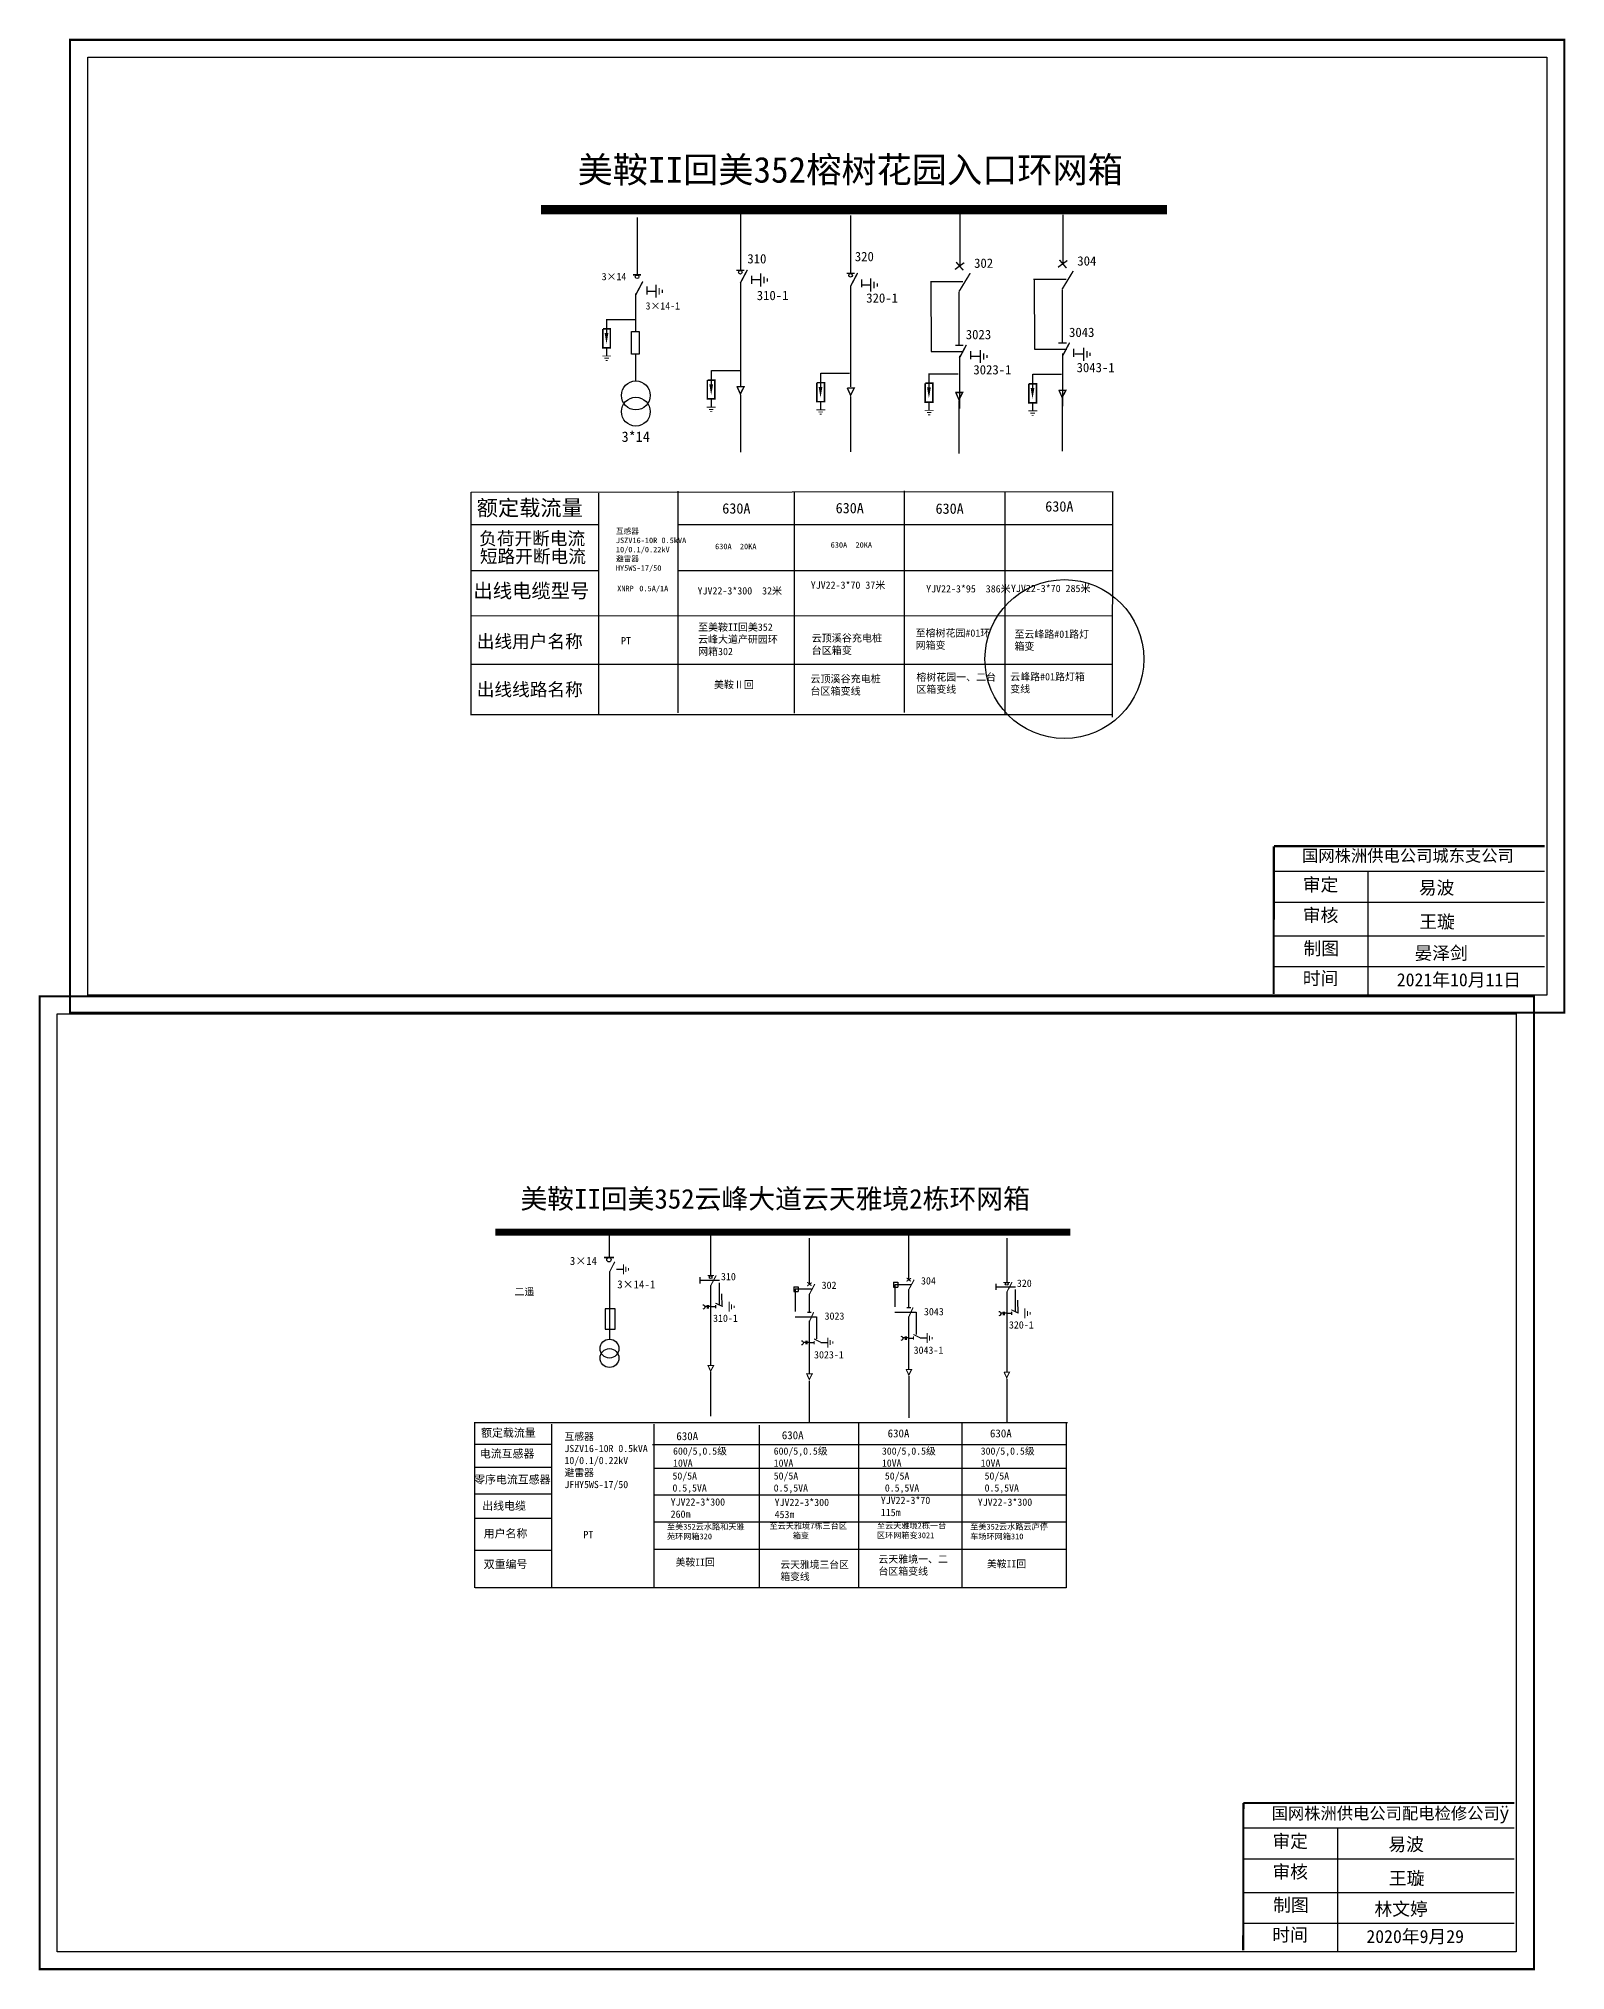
# Model space of a CAD drawing. Header units: millimetres. Extents: x 3402 to 6779, y -862 to 1372.
# Drawn here: x 5086 to 5914, y 292 to 1339 of the extents above; entities that cross this region are included whole.
import ezdxf

# ---------------------------------------------------------------- set-up
doc = ezdxf.new("R2010")
doc.units = ezdxf.units.MM
for name, pattern in [('ACAD_ISO02W100', [15, 12, -3]), ('CENTER', [50.8, 31.75, -6.35, 6.35, -6.35]), ('DASHED2', [9.525, 6.35, -3.175])]:
    doc.linetypes.add(name, pattern=pattern)
doc.layers.add('2', color=7, linetype='Continuous')
doc.styles.add('_txtstyle_3.96_0_0', font='simsun.ttc', dxfattribs={"height": 3.96024})
doc.styles.add('_txtstyle_300.00_0_0300', font='simsun.ttc', dxfattribs={"height": 300})
doc.styles.add('HZ', font='simkai.ttf')
doc.styles.add('hztxt_txtstyle_0.00_0_0', font='simkai.ttf')
doc.styles.add('hztxt_txtstyle_2.70_0_0', font='simkai.ttf', dxfattribs={"height": 2.7})
doc.styles.add('KaiTi_txtstyle_3.00_0_0', font='simkai.ttf', dxfattribs={"height": 3})
doc.styles.add('SimSun_txtstyle_200.00_0_0200', font='', dxfattribs={"height": 200})
doc.styles.add('STYLE1', font='txt.shx', dxfattribs={"height": 2.6})
doc.styles.add('字体', font='simkai_0.ttf', dxfattribs={"height": 2.5})
doc.styles.add('楷体_GB2312_txtstyle_1.09_0_0', font='simkai_0.ttf', dxfattribs={"height": 1.0944})
doc.styles.add('黑体_txtstyle_14.00_0_0', font='simhei.ttf', dxfattribs={"height": 14})
doc.styles.get('SimSun_txtstyle_200.00_0_0200').set_extended_font_data('SimSun')

# ---------------------------------------------------------------- blocks, each defined once
blk = doc.blocks.new('JD')
for points in [[(-2, 0.2), (-2, -0.2), (2, 0.2), (2, -0.2)], [(1, -1.2), (1, -0.8), (-1, -1.2), (-1, -0.8)], [(-0.5, -1.8), (-0.5, -2.2), (0.5, -1.8), (0.5, -2.2)]]:
    blk.add_trace(points)

msp = doc.modelspace()

# ---------------------------------------------------------------- linework, layer by layer
at = {"color": 0}
for p, q in [((5410.5, 1242.4), (5410.5, 1211.4)), ((5466.5, 1244.9), (5466.5, 1213.9)), ((5526.3, 1243.4), (5526.3, 1212.2)), ((5585.5, 1244.8), (5585.5, 1215.7)), ((5641.5, 1243.9), (5641.5, 1216.9)), ((5466.5, 1207), (5466.5, 1150.7)), ((5472.8, 1208.7), (5477.5, 1208.7)), ((5526.3, 1205.2), (5526.3, 1150.5)), ((5532.3, 1205.9), (5537.1, 1205.9)), ((5569.6, 1207.7), (5587.2, 1207.7)), ((5569.9, 1207.5), (5570, 1169.8)), ((5625.6, 1208.9), (5643.2, 1208.9)), ((5625.9, 1208.7), (5626, 1171)), ((5409.7, 1201.2), (5409.7, 1180.5)), ((5415.9, 1202.5), (5420.6, 1202.5)), ((5585, 1201.9), (5585, 1173.3)), ((5641, 1203.1), (5641, 1174.5)), ((5393.9, 1187.2), (5393.9, 1179.5)), ((5394, 1187.1), (5409.7, 1187.1)), ((5393.9, 1171.5), (5393.9, 1167.5)), ((5409.7, 1168.2), (5409.7, 1153.7)), ((5570, 1169.8), (5587.6, 1169.8)), ((5585.3, 1167.4), (5585.3, 1138.8)), ((5591.9, 1167.2), (5596.6, 1167.2)), ((5626, 1171), (5643.6, 1171)), ((5641.3, 1168.6), (5641.3, 1140)), ((5647.9, 1168.4), (5652.6, 1168.4)), ((5450.7, 1159.5), (5450.7, 1151.8)), ((5450.8, 1159.4), (5466.4, 1159.4)), ((5510, 1158), (5510, 1150.3)), ((5510.1, 1157.9), (5525.8, 1157.9)), ((5568.8, 1157.7), (5568.8, 1150)), ((5568.9, 1157.6), (5584.6, 1157.6)), ((5625, 1157.4), (5625, 1149.8)), ((5625.1, 1157.4), (5640.8, 1157.4)), ((5450.7, 1143.7), (5450.7, 1139.7)), ((5466.5, 1146.2), (5466.5, 1115.1)), ((5510, 1142.3), (5510, 1138.3)), ((5526.3, 1145.4), (5526.3, 1115.3)), ((5585.1, 1143), (5585.1, 1114.4)), ((5641.1, 1144.2), (5641.1, 1115.6)), ((5568.8, 1142), (5568.8, 1138)), ((5625, 1141.7), (5625, 1137.7)), ((5320.5, 1093.4), (5668.7, 1093.7)), ((5320.5, 972.5), (5320.5, 1093.4)), ((5389.5, 1092.8), (5389.5, 972.6)), ((5432.6, 1093.9), (5432.6, 973.7)), ((5495.7, 1093.7), (5495.7, 973.5)), ((5555.3, 1094.1), (5555.3, 973.9)), ((5609.9, 1093.8), (5609.9, 973)), ((5668.3, 1093.7), (5668.2, 971.4)), ((5320.6, 1075.8), (5389.5, 1075.8)), ((5320.7, 1051), (5389.8, 1051)), ((5432.6, 1051), (5668.2, 1051)), ((5668.2, 1000), (5320.5, 1000)), ((5668.2, 972.6), (5320.5, 972.6)), ((5450.4, 692.4), (5450.4, 668.5)), ((5395.4, 691.4), (5395.4, 678.5)), ((5503.9, 688.9), (5503.9, 663.8)), ((5557.8, 691.3), (5557.8, 666.2)), ((5611, 688.8), (5611, 664.9)), ((5395.5, 670.6), (5395.5, 634.1)), ((5399.3, 672), (5403, 672)), ((5450.4, 663.2), (5450.4, 619.8)), ((5495.6, 662.4), (5497.9, 662.4)), ((5495.6, 662.4), (5495.6, 659.8)), ((5497.9, 662.4), (5497.9, 659.8)), ((5549.5, 664.9), (5551.9, 664.9)), ((5549.5, 664.9), (5549.5, 662.3)), ((5549.5, 662.3), (5551.9, 662.3)), ((5551.9, 664.9), (5551.9, 662.3)), ((5557.8, 660.9), (5557.8, 651.2)), ((5450.4, 651.7), (5453.1, 651.7)), ((5456.7, 651.7), (5456.5, 658.7)), ((5495.6, 659.8), (5497.9, 659.8)), ((5503.9, 658.5), (5503.9, 648.8)), ((5611, 659.6), (5611, 616.2)), ((5617.2, 648.1), (5617.1, 655.1)), ((5503.9, 643.9), (5503.9, 615.4)), ((5557.8, 646.4), (5557.8, 617.8)), ((5611, 648.1), (5613.7, 648.1)), ((5503.9, 632.2), (5506.6, 632.2)), ((5510.2, 632.3), (5513.8, 632.3)), ((5557.8, 634.6), (5560.5, 634.6)), ((5564.1, 634.7), (5567.8, 634.7)), ((5364.4, 576.9), (5322.5, 576.9)), ((5364.2, 564.5), (5322.3, 564.5)), ((5364.2, 550), (5322.3, 550)), ((5364, 536.8), (5322.2, 536.8)), ((5364.2, 519.5), (5322.3, 519.5))]:
    msp.add_line(p, q, dxfattribs=at)
at = {"color": 0, "ltscale": 3.928081}
msp.add_line((5432.6, 1075.8), (5668.2, 1075.9), dxfattribs=at)
at = {"color": 0, "ltscale": 5.344111}
msp.add_line((5668.2, 1026.4), (5320.6, 1026.1), dxfattribs=at)
at = {"color": 0, "linetype": 'Continuous'}
for p, q in [((5755.9, 887.8), (5902.8, 887.8)), ((5806.9, 887.8), (5806.9, 821)), ((5755.9, 871.1), (5902.8, 871.1)), ((5755.9, 852.8), (5902.8, 852.8)), ((5755.9, 836.1), (5902.8, 836.1)), ((5322.2, 588.9), (5643.9, 588.9)), ((5322.4, 499.2), (5322.4, 588.9)), ((5364, 588), (5364, 499.2)), ((5419.6, 588), (5419.6, 499.2)), ((5476.8, 587.4), (5476.8, 499.2)), ((5530.6, 588.8), (5530.6, 499.2)), ((5586.6, 588.8), (5586.6, 499.2)), ((5643.3, 588.7), (5643.3, 499.1)), ((5418.9, 576.9), (5643.3, 576.9)), ((5419.6, 564), (5643.3, 564)), ((5419.6, 549.6), (5643.3, 549.6)), ((5419.6, 535), (5643.3, 535)), ((5419.6, 520.2), (5643.3, 520.2)), ((5643.3, 499.2), (5322.7, 499.2)), ((5739.4, 369), (5886.3, 369)), ((5790.4, 369), (5790.4, 302.2)), ((5739.4, 352.2), (5886.3, 352.2)), ((5739.4, 334), (5886.3, 334)), ((5739.4, 317.2), (5886.3, 317.2))]:
    msp.add_line(p, q, dxfattribs=at)
at = {"color": 0, "linetype": 'ACAD_ISO02W100'}
for p, q in [((5505.1, 661.1), (5496.3, 661.1)), ((5496.3, 661.1), (5496.3, 646.2)), ((5559, 663.5), (5550.3, 663.5)), ((5550.3, 663.5), (5550.3, 648.6)), ((5496.3, 646.2), (5507.9, 646.2)), ((5507.9, 646.2), (5507.9, 633.9)), ((5550.3, 648.6), (5561.8, 648.6)), ((5561.8, 648.6), (5561.8, 636.3))]:
    msp.add_line(p, q, dxfattribs=at)
at = {"color": 0, "linetype": 'CENTER'}
for p, q in [((5450.4, 616.3), (5450.4, 592.2)), ((5503.9, 611.5), (5503.9, 589)), ((5557.9, 614), (5557.9, 591.4)), ((5611, 612.6), (5611, 588.6))]:
    msp.add_line(p, q, dxfattribs=at)
at = {"color": 0, "linetype": 'Continuous', "const_width": 1.18}
for points in [[(5102.9, 1338.8), (5913.5, 1338.8), (5913.5, 811.1), (5102.9, 811.1)], [(5086.4, 820), (5897, 820), (5897, 292.3), (5086.4, 292.3)]]:
    msp.add_lwpolyline(points, close=True, dxfattribs=at)
at = {"color": 0, "linetype": 'Continuous'}
for points in [[(5112.5, 1329.3), (5903.9, 1329.3), (5903.9, 820.6), (5112.5, 820.6)], [(5407.5, 1180.5), (5411.6, 1180.5), (5411.6, 1168.2), (5407.5, 1168.2)], [(5096, 810.5), (5887.4, 810.5), (5887.4, 301.8), (5096, 301.8)]]:
    msp.add_lwpolyline(points, close=True, dxfattribs=at)
at = {"color": 0}
for points, const_width in [([(5358.3, 1246.6), (5698, 1246.6)], 5.06), ([(5582.9, 1214.2), (5587.9, 1217.9)], 0.759), ([(5583.6, 1218.2), (5587.4, 1213.8)], 0.759), ([(5638.8, 1215.4), (5643.9, 1219.1)], 0.759), ([(5639.6, 1219.4), (5643.4, 1215)], 0.759), ([(5408.2, 1211.3), (5412.7, 1211.3)], 0.759), ([(5409.8, 1200.5), (5413.6, 1207.7)], 0.759), ([(5464.3, 1213.8), (5468.7, 1213.8)], 0.759), ([(5466.5, 1206.8), (5470.3, 1214)], 0.759), ([(5524.1, 1212.1), (5528.6, 1212.1)], 0.759), ([(5526.3, 1205.1), (5530.1, 1212.3)], 0.759), ([(5585.1, 1202.2), (5591.2, 1212.2)], 0.759), ([(5641, 1203.4), (5647.1, 1213.4)], 0.759), ([(5391.9, 1182), (5391.9, 1171.7), (5396, 1171.7), (5396, 1182), (5392, 1182)], 0.866), ([(5583.1, 1173.1), (5587.5, 1173.1)], 0.759), ([(5585.3, 1166.1), (5589.1, 1173.3)], 0.759), ([(5639, 1174.3), (5643.5, 1174.3)], 0.759), ([(5641.3, 1167.3), (5645.1, 1174.5)], 0.759), ([(5448.6, 1154.2), (5448.6, 1144), (5452.7, 1144), (5452.7, 1154.2), (5448.7, 1154.2)], 0.866), ([(5508, 1152.8), (5508, 1142.5), (5512.1, 1142.5), (5512.1, 1152.8), (5508.1, 1152.8)], 0.866), ([(5566.8, 1152.5), (5566.8, 1142.2), (5570.9, 1142.2), (5570.9, 1152.5), (5566.9, 1152.5)], 0.866), ([(5623, 1152.2), (5623, 1141.9), (5627.1, 1141.9), (5627.1, 1152.2), (5623.1, 1152.2)], 0.866), ([(5464.6, 1150.6), (5468.5, 1150.6), (5466.5, 1146.7), (5464.7, 1150.7)], 0.759), ([(5524.5, 1149.9), (5528.3, 1149.9), (5526.3, 1146), (5524.5, 1150)], 0.759), ([(5583.2, 1147.5), (5587.1, 1147.5), (5585.1, 1143.6), (5583.3, 1147.6)], 0.759), ([(5639.2, 1148.7), (5643.1, 1148.7), (5641.1, 1144.8), (5639.3, 1148.8)], 0.759), ([(5333.6, 692.1), (5645.5, 692.1)], 3.91), ([(5392.5, 678.4), (5398, 678.4)], 0.93), ([(5395.5, 670.4), (5398.4, 676)], 0.586), ([(5448.7, 668.5), (5452.2, 668.5)], 0.586), ([(5450.4, 663), (5453.4, 668.6)], 0.586), ([(5502.8, 664.9), (5505.1, 663)], 0.586), ([(5502.8, 662.9), (5505.2, 664.7)], 0.586), ([(5503.9, 658.3), (5506.9, 663.9)], 0.586), ([(5556.7, 665.4), (5559.1, 667.1)], 0.586), ([(5556.7, 667.3), (5559, 665.4)], 0.586), ([(5557.8, 660.8), (5560.8, 666.3)], 0.586), ([(5609.2, 664.8), (5612.7, 664.8)], 0.586), ([(5611, 659.4), (5613.9, 665)], 0.586), ([(5453, 653.6), (5456.9, 651.7)], 0.586), ([(5453.1, 652.6), (5453.1, 650.8)], 0.586), ([(5556.8, 651.1), (5559, 651.1)], 0.586), ([(5557.7, 645.7), (5560.2, 651.2)], 0.586), ([(5613.5, 650), (5617.4, 648.1)], 0.586), ([(5502.9, 648.6), (5505, 648.6)], 0.586), ([(5503.8, 643.2), (5506.3, 648.7)], 0.586), ([(5613.7, 649), (5613.7, 647.2)], 0.586), ([(5506.5, 634.2), (5510.4, 632.2)], 0.586), ([(5506.6, 633.1), (5506.6, 631.3)], 0.586), ([(5560.4, 636.6), (5564.3, 634.6)], 0.586), ([(5560.5, 635.5), (5560.5, 633.7)], 0.586), ([(5449, 619.7), (5452, 619.7), (5450.4, 616.7), (5449, 619.7)], 0.586), ([(5502.5, 615.2), (5505.5, 615.2), (5503.9, 612.2), (5502.5, 615.2)], 0.586), ([(5556.4, 617.6), (5559.4, 617.6), (5557.9, 614.6), (5556.4, 617.7)], 0.586), ([(5609.5, 616.1), (5612.5, 616.1), (5611, 613.1), (5609.6, 616.1)], 0.586)]:
    msp.add_lwpolyline(points, dxfattribs=dict(at, const_width=const_width))
for points in [[(5415.7, 1205), (5415.7, 1200.7)], [(5472.6, 1210.7), (5472.6, 1206.5)], [(5532.3, 1208.8), (5532.3, 1204.6)], [(5591.3, 1169.9), (5591.3, 1165.6)], [(5647.2, 1171.1), (5647.2, 1166.8)], [(5444.5, 667.6), (5444.5, 664.3)], [(5605.1, 664), (5605.1, 660.7)], [(5393.2, 650.4), (5393.2, 639.4), (5398.6, 639.4), (5398.6, 650.5), (5393.2, 650.5)], [(5448.5, 651.7), (5447.2, 651.7)], [(5448.5, 652.5), (5448.5, 650.7)], [(5449, 652.5), (5449, 650.7)], [(5450.4, 651.7), (5449, 651.7)], [(5609, 648.1), (5607.8, 648.1)], [(5609, 648.9), (5609, 647.1)], [(5609.6, 648.9), (5609.6, 647.1)], [(5611, 648.1), (5609.6, 648.1)], [(5502, 632.2), (5500.7, 632.2)], [(5502, 633.1), (5502, 631.3)], [(5502.5, 633.1), (5502.5, 631.3)], [(5503.9, 632.2), (5502.5, 632.2)], [(5555.9, 634.7), (5554.6, 634.7)], [(5555.9, 635.5), (5555.9, 633.7)], [(5556.4, 635.5), (5556.4, 633.7)], [(5557.8, 634.7), (5556.4, 634.7)]]:
    msp.add_lwpolyline(points, dxfattribs=at)
for points, format in [([(5393.9, 1179.7, 2.02, 0, 0), (5393.9, 1173.9, 0, 0, 0)], "xyseb"), ([(5450.7, 1151.9, 2.02, 0, 0), (5450.7, 1146.1, 0, 0, 0)], "xyseb"), ([(5510, 1150.5, 2.02, 0, 0), (5510, 1144.7, 0, 0, 0)], "xyseb"), ([(5568.8, 1150.2, 2.02, 0, 0), (5568.8, 1144.4, 0, 0, 0)], "xyseb"), ([(5625, 1149.9, 2.02, 0, 0), (5625, 1144.1, 0, 0, 0)], "xyseb"), ([(5446.2, 652.7, -0.877934), (5446.2, 650.3)], "xyb"), ([(5606.7, 649.1, -0.877934), (5606.8, 646.7)], "xyb"), ([(5499.7, 633.2, -0.877934), (5499.7, 630.9)], "xyb"), ([(5553.6, 635.7, -0.877934), (5553.6, 633.3)], "xyb")]:
    msp.add_lwpolyline(points, format=format, dxfattribs=at)
at = {"color": 0, "linetype": 'Continuous', "const_width": 1.18}
for points in [[(5755.9, 901.4), (5755.8, 821.3)], [(5755.9, 901.4), (5902.8, 901.4)], [(5739.4, 382.5), (5739.3, 302.5)], [(5739.4, 382.5), (5886.3, 382.5)]]:
    msp.add_lwpolyline(points, dxfattribs=at)
at = {"color": 0, "linetype": 'ACAD_ISO02W100'}
for points in [[(5455.2, 652.6), (5455.2, 665.9), (5444.5, 665.9)], [(5615.8, 649), (5615.8, 662.3), (5605.1, 662.3)]]:
    msp.add_lwpolyline(points, dxfattribs=at)
at = {"color": 0}
for centre, radius in [((5410.5, 1210.2), 0.973), ((5466.5, 1212.7), 0.973), ((5526.3, 1211), 0.973), ((5395.2, 677.1), 1.19), ((5450.4, 667.6), 0.751), ((5611, 664), 0.751)]:
    msp.add_circle(centre, radius, dxfattribs=at)
at = {"color": 0, "linetype": 'Continuous'}
for centre in [(5409.8, 1145.9), (5409.8, 1137.1)]:
    msp.add_circle(centre, 7.83, dxfattribs=at)
at = {"color": 1}
msp.add_circle((5642.3, 1002.9), 43.1, dxfattribs=at)
at = {"layer": '2', "color": 0}
for centre in [(5395.5, 628.9), (5395.5, 623.8)]:
    msp.add_circle(centre, 5.11, dxfattribs=at)

# ---------------------------------------------------------------- block references
at = {"color": 0, "rotation": 90}
for p, xscale, yscale, zscale in [((5420.7, 1202.4), 1.771875000000364, 1.771875000000364, 1.771875), ((5477.6, 1208.5), 1.771875000000364, 1.771875000000364, 1.771875), ((5537.2, 1205.8), 1.771875000000364, 1.771875000000364, 1.771875), ((5596.7, 1167), 1.771875000000364, 1.771875000000364, 1.771875), ((5652.7, 1168.2), 1.771875000000364, 1.771875000000364, 1.771875), ((5403.1, 671.9), 1.367151726909924, 1.367151726909924, 1.367151726910183), ((5460.4, 651.6), 1.367151726909924, 1.367151726909924, 1.367151726910183), ((5620.9, 648), 1.367151726909924, 1.367151726909924, 1.367151726910183), ((5513.9, 632.2), 1.367151726909924, 1.367151726909924, 1.367151726910183), ((5567.8, 634.6), 1.367151726909924, 1.367151726909924, 1.367151726910183)]:
    msp.add_blockref('JD', p, dxfattribs=dict(at, xscale=xscale, yscale=yscale, zscale=zscale))
at = {"color": 0, "xscale": 1.212373523346287, "yscale": 1.212373523346741, "zscale": 1.212373523369471}
for p in [(5394, 1167.3), (5450.7, 1139.5), (5510.1, 1138.1), (5568.9, 1137.8), (5625.1, 1137.5)]:
    msp.add_blockref('JD', p, dxfattribs=at)

# ---------------------------------------------------------------- texts
at = {"color": 0}
for s, height, p in [('310', 5.06, (5470.3, 1217.5)), ('320', 5.06, (5528.6, 1218.7)), ('302', 5.06, (5593.3, 1215.1)), ('304', 5.06, (5649.3, 1216.3)), ('310-1', 5.06, (5475.4, 1197.6)), ('320-1', 5.06, (5534.8, 1196.2)), ('3023', 5.06, (5588.8, 1176.4)), ('3043', 5.06, (5644.8, 1177.6)), ('3043-1', 5.06, (5648.9, 1158.5)), ('3023-1', 5.06, (5592.9, 1157.3)), ('3*14', 5.62, (5402.1, 1120.7)), ('630A', 5.62, (5456.7, 1081.8)), ('630A', 5.62, (5518.2, 1082)), ('630A', 5.62, (5572.4, 1081.7)), ('630A', 5.62, (5631.9, 1082.9))]:
    msp.add_text(s, height=height, dxfattribs=at).set_placement(p)
at = {"color": 0, "style": 'HZ'}
for s, height, p in [('3×14', 3.92, (5391.3, 1208.4)), ('3×14-1', 3.92, (5415.1, 1192.5)), ('额定载流量', 8.44, (5323.5, 1080.7)), ('负荷开断电流', 7.03, (5324.8, 1064.8)), ('短路开断电流', 7.03, (5325.2, 1055.1)), ('出线电缆型号', 7.69, (5321.7, 1036.1)), ('出线用户名称', 7.03, (5323.5, 1009)), ('出线线路名称', 7.03, (5323.5, 982.9))]:
    msp.add_text(s, height=height, dxfattribs=at).set_placement(p)
for s, p in [('XNRP', (5399.7, 1039.7)), ('0.5A/1A', (5411.7, 1039.7))]:
    msp.add_text(s, height=3).set_placement(p)
at = {"color": 0, "linetype": 'Continuous', "style": 'hztxt_txtstyle_2.70_0_0'}
for s, height, p in [('3×14', 4.34, (5374, 674.3)), ('3×14-1', 4.34, (5399.7, 661.6)), ('310', 3.95, (5456, 666)), ('302', 3.95, (5510.6, 661.3)), ('304', 3.95, (5564.5, 663.7)), ('320', 3.95, (5616.5, 662.4)), ('3043', 3.95, (5566.1, 647)), ('310-1', 3.95, (5451.7, 643.4)), ('3023', 3.95, (5512.2, 644.6)), ('320-1', 3.95, (5612.2, 639.8)), ('3043-1', 3.95, (5560.5, 626.1)), ('3023-1', 3.95, (5506.5, 623.6))]:
    msp.add_text(s, height=height, dxfattribs=at).set_placement(p)
at = {"color": 7, "linetype": 'Continuous', "attachment_point": 1}
for s, insert, char_height, width, style in [('美鞍II回美352榕树花园入口环网箱', (5378.2, 1275.3), 14, 326.781, '黑体_txtstyle_14.00_0_0'), ('YJV22-3*300  32{\\fKaiTi|b0|i0|c134|p49;米}', (5443.3, 1041.9), 3.96, 43.583, '_txtstyle_3.96_0_0'), ('YJV22-3*70 37{\\fKaiTi|b0|i0|c134|p49;米}', (5504.7, 1045), 3.96, 43.583, '_txtstyle_3.96_0_0'), ('YJV22-3*95  386{\\fKaiTi|b0|i0|c134|p49;米}', (5567.3, 1043), 3.96, 43.583, '_txtstyle_3.96_0_0'), ('YJV22-3*70 285{\\fKaiTi|b0|i0|c134|p49;米}', (5613.3, 1043.2), 3.96, 43.583, '_txtstyle_3.96_0_0'), ('{\\fKaiTi|b0|i0|c134|p49;至美鞍}II{\\fKaiTi|b0|i0|c134|p49;回美}352{\\fKaiTi|b0|i0|c134|p49;云峰大道产研园环网箱}302', (5443.6, 1022.2), 3.96, 43.583, '_txtstyle_3.96_0_0'), ('{\\fKaiTi|b0|i0|c134|p49;至榕树花园}#01{\\fKaiTi|b0|i0|c134|p49;环网箱变}', (5561.6, 1019), 3.96, 43.583, '_txtstyle_3.96_0_0'), ('{\\fSimSun|b0|i0|c134|p2;至云峰路#0\\fSimSun|b0|i0|c0|p2;1\\fSimSun|b0|i0|c134|p2;路灯箱变}', (5615.2, 1018.4), 3.96, 43.583, '_txtstyle_3.96_0_0'), ('榕树花园一、二台区箱变线', (5562, 995.1), 3.96, 43.583, '_txtstyle_3.96_0_0'), ('{\\fSimSun|b0|i0|c134|p2;云峰路#0\\fSimSun|b0|i0|c0|p2;1\\fSimSun|b0|i0|c134|p2;路灯箱变线}', (5612.9, 995.3), 3.96, 43.583, '_txtstyle_3.96_0_0'), ('{\\fSimSun|b0|i0|c134|p2;晏泽剑}', (5832.2, 847), 7.069, 55.282, '楷体_GB2312_txtstyle_1.09_0_0'), ('2021{\\fSimSun|b0|i0|c134|p2;年}10{\\fSimSun|b0|i0|c134|p2;月11日}', (5822.6, 832.5), 7.069, 103.399, '楷体_GB2312_txtstyle_1.09_0_0'), ('{\\fSimSun|b0|i0|c134|p2;美鞍II回}', (5431.4, 515), 3.892, 38.893, '字体'), ('{\\fSimSun|b0|i0|c134|p2;云天雅境三台区箱变线}', (5488.2, 513.7), 3.892, 38.893, '字体'), ('{\\fSimSun|b0|i0|c134|p2;美鞍II回}', (5600.3, 514.1), 3.892, 38.893, '字体'), ('{\\fSimSun|b0|i0|c134|p2;林文婷}', (5810.5, 328.5), 7.069, 55.282, '楷体_GB2312_txtstyle_1.09_0_0'), ('2020{\\fSimSun|b0|i0|c134|p2;年}9{\\fSimSun|b0|i0|c134|p2;月29}', (5806.1, 313.6), 7.069, 103.399, '楷体_GB2312_txtstyle_1.09_0_0')]:
    msp.add_mtext(s, dxfattribs=dict(at, insert=insert, char_height=char_height, width=width, style=style))
at = {"linetype": 'Continuous', "insert": (5399, 1073.8), "char_height": 3, "width": 33.191, "attachment_point": 1, "style": 'KaiTi_txtstyle_3.00_0_0'}
msp.add_mtext('\\A1;{\\fSimSun|b0|i0|c134|p2;互感器\\PJSZV16-10R 0.5kVA\\P10/0.1/0.22kV\\P避雷器\\PHY5WS-17/50}', dxfattribs=at)
at = {"color": 7, "linetype": 'Continuous', "lineweight": 0, "ltscale": 1.910949, "char_height": 3, "attachment_point": 1, "style": '_txtstyle_300.00_0_0300'}
for insert in [(5452.8, 1065.5), (5515.5, 1066.3)]:
    msp.add_mtext('630A  20KA', dxfattribs=dict(at, insert=insert))
at = {"color": 7, "linetype": 'DASHED2', "lineweight": 0, "ltscale": 1.313745, "char_height": 4, "width": 38.852, "attachment_point": 1, "style": 'SimSun_txtstyle_200.00_0_0200'}
for s, insert in [('云顶溪谷充电桩台区箱变', (5505.2, 1016.3)), ('云顶溪谷充电桩台区箱变线', (5504.5, 994.2))]:
    msp.add_mtext(s, dxfattribs=dict(at, insert=insert))
at = {"color": 0, "linetype": 'Continuous', "attachment_point": 1}
for s, insert, char_height, width, style in [('{\\fSimSun|b0|i0|c134|p2;PT}', (5401.8, 1014.8), 3.96, 43.583, 'STYLE1'), ('{\\fSimSun|b0|i0|c134|p2;美鞍Ⅱ回}', (5452.2, 991), 3.96, 43.583, 'STYLE1'), ('{\\H0.9167x;\\C256;国网株洲供电公司城东支公司}', (5771.2, 899.5), 7.069, 193.259, '字体'), ('\\f\uffbfﾬￌﾣﾤ_GB2312|b0|i0|c134|p49;审定', (5771.6, 884.1), 7.069, 55.282, '字体'), ('{\\fSimSun|b0|i0|c134|p2;易波}', (5834.5, 882.4), 7.069, 55.282, '字体'), ('\\f\uffbfﾬￌﾣﾤ_GB2312|b0|i0|c134|p49;审核', (5771.6, 867.5), 7.069, 55.282, '字体'), ('{\\fSimSun|b0|i0|c134|p2;王璇}', (5834.8, 864), 7.069, 55.282, '字体'), ('\\f\uffbfﾬￌﾣﾤ_GB2312|b0|i0|c134|p49;制图', (5772, 849.5), 7.069, 55.282, '字体'), ('\\f\uffbfﾬￌﾣﾤ_GB2312|b0|i0|c134|p49;时间', (5771.6, 833.3), 7.069, 55.282, '字体'), ('{\\fSimSun|b0|i0|c134|p2;美鞍II回美352云峰大道云天雅境2栋环网箱}', (5347.2, 715.5), 10.669, 304.967, '字体'), ('{\\fSimSun|b0|i0|c134|p2;二遥}', (5344, 661.7), 3.946, 63.608, 'hztxt_txtstyle_2.70_0_0'), ('{\\fSimSun|b0|i0|c134|p2;额定载流量}', (5325.9, 585.4), 4.34, 69.969, 'hztxt_txtstyle_2.70_0_0'), ('\\A1;{\\fSimSun|b0|i0|c134|p2;互感器\\PJSZV16-10R 0.5kVA\\P10/0.1/0.22kV\\P避雷器\\PJFHY5WS-17/50}', (5371.1, 583.2), 3.906, 72.027, 'hztxt_txtstyle_2.70_0_0'), ('{\\fSimSun|b0|i0|c134|p2;630A}', (5431.8, 583.6), 4.34, 69.969, 'hztxt_txtstyle_2.70_0_0'), ('{\\fSimSun|b0|i0|c134|p2;630A}', (5489, 584.1), 4.34, 69.969, 'hztxt_txtstyle_2.70_0_0'), ('{\\fSimSun|b0|i0|c134|p2;630A}', (5546.4, 585.1), 4.34, 69.969, 'hztxt_txtstyle_2.70_0_0'), ('{\\fSimSun|b0|i0|c134|p2;630A}', (5601.9, 585.1), 4.34, 69.969, 'hztxt_txtstyle_2.70_0_0'), ('{\\fSimSun|b0|i0|c134|p2;电流互感器}', (5325.2, 574.1), 4.34, 69.969, 'hztxt_txtstyle_2.70_0_0'), ('\\A1;{\\fSimSun|b0|i0|c134|p2;600/5,0.5级\\P10VA}', (5430, 575.3), 3.906, 72.027, 'hztxt_txtstyle_2.70_0_0'), ('\\A1;{\\fSimSun|b0|i0|c134|p2;600/5,0.5级\\P10VA}', (5484.6, 575.3), 3.906, 72.027, 'hztxt_txtstyle_2.70_0_0'), ('\\A1;{\\fSimSun|b0|i0|c134|p2;300/5,0.5级\\P10VA}', (5543.3, 575.3), 3.906, 72.027, 'hztxt_txtstyle_2.70_0_0'), ('\\A1;{\\fSimSun|b0|i0|c134|p2;300/5,0.5级\\P10VA}', (5596.9, 575.3), 3.906, 72.027, 'hztxt_txtstyle_2.70_0_0'), ('{\\fSimSun|b0|i0|c134|p2;零序电流互感器}', (5322.1, 560.1), 4.34, 69.969, 'hztxt_txtstyle_2.70_0_0'), ('{\\fSimSun|b0|i0|c134|p2;50/5A\\P0.5,5VA}', (5429.7, 561.8), 3.906, 69.969, 'hztxt_txtstyle_2.70_0_0'), ('{\\fSimSun|b0|i0|c134|p2;50/5A\\P0.5,5VA}', (5484.6, 561.8), 3.906, 69.969, 'hztxt_txtstyle_2.70_0_0'), ('{\\fSimSun|b0|i0|c134|p2;50/5A\\P0.5,5VA}', (5544.9, 561.8), 3.906, 69.969, 'hztxt_txtstyle_2.70_0_0'), ('{\\fSimSun|b0|i0|c134|p2;50/5A\\P0.5,5VA}', (5599, 561.8), 3.906, 69.969, 'hztxt_txtstyle_2.70_0_0'), ('{\\fSimSun|b0|i0|c134|p2;出线电缆}', (5326.5, 545.8), 4.34, 69.969, 'hztxt_txtstyle_2.70_0_0'), ('{\\fSimSun|b0|i0|c134|p2;YJV22-3*300 \\P260m}', (5428.7, 547.7), 3.946, 63.608, 'hztxt_txtstyle_2.70_0_0'), ('{\\fSimSun|b0|i0|c134|p2;YJV22-3*300 \\P453m}', (5485.1, 547.5), 3.946, 63.608, 'hztxt_txtstyle_2.70_0_0'), ('{\\fSimSun|b0|i0|c134|p2;YJV22-3*70\\P115m}', (5542.7, 548.6), 3.946, 63.608, 'hztxt_txtstyle_2.70_0_0'), ('{\\fSimSun|b0|i0|c134|p2;YJV22-3*300}', (5595.3, 547.6), 3.946, 63.608, 'hztxt_txtstyle_2.70_0_0'), ('{\\fSimSun|b0|i0|c134|p2;至美352云水路和天雅苑环网箱320}', (5426.7, 533.9), 3.156, 44.033, 'hztxt_txtstyle_2.70_0_0'), ('{\\fSimSun|b0|i0|c134|p2;至云天雅境7栋三台区^I箱变}', (5482.3, 534.3), 3.156, 43.96, 'hztxt_txtstyle_2.70_0_0'), ('{\\fSimSun|b0|i0|c134|p2;至云天雅境2栋一台区环网箱变3021}', (5540.6, 534.5), 3.156, 41.467, 'hztxt_txtstyle_2.70_0_0'), ('{\\fSimSun|b0|i0|c134|p2;至\\C256;美352云水路云庐停车场环网箱\\C0;310}', (5591.2, 533.9), 3.156, 41.467, 'hztxt_txtstyle_2.70_0_0'), ('{\\fSimSun|b0|i0|c134|p2;用户名称}', (5327.3, 530.8), 4.34, 69.969, 'hztxt_txtstyle_2.70_0_0'), ('{\\fSimSun|b0|i0|c134|p2;PT}', (5381.4, 530), 3.922, 30.509, 'hztxt_txtstyle_0.00_0_0'), ('{\\fSimSun|b0|i0|c134|p2;双重编号}', (5327.3, 514.1), 4.34, 69.969, 'hztxt_txtstyle_2.70_0_0'), ('{\\fSimSun|b0|i0|c134|p2;云天雅境一、二台区箱变线}', (5541.4, 516.7), 3.946, 41.467, 'hztxt_txtstyle_2.70_0_0'), ('{\\H0.9167x;\\C256;国网株洲供电公司配电检修公司\\fSimSun|b0|i0|c134|p2;\\H1.091x;ÿ}', (5754.7, 380.7), 7.069, 193.259, '字体'), ('\\f\uffbfﾬￌﾣﾤ_GB2312|b0|i0|c134|p49;审定', (5755.1, 365.3), 7.069, 55.282, '字体'), ('{\\fSimSun|b0|i0|c134|p2;易波}', (5818, 363.6), 7.069, 55.282, '字体'), ('\\f\uffbfﾬￌﾣﾤ_GB2312|b0|i0|c134|p49;审核', (5755.1, 348.7), 7.069, 55.282, '字体'), ('{\\fSimSun|b0|i0|c134|p2;王璇}', (5818.3, 345.2), 7.069, 55.282, '字体'), ('\\f\uffbfﾬￌﾣﾤ_GB2312|b0|i0|c134|p49;制图', (5755.5, 330.7), 7.069, 55.282, '字体'), ('\\f\uffbfﾬￌﾣﾤ_GB2312|b0|i0|c134|p49;时间', (5755.1, 314.5), 7.069, 55.282, '字体')]:
    msp.add_mtext(s, dxfattribs=dict(at, insert=insert, char_height=char_height, width=width, style=style))

doc.saveas('drawing.dxf')
